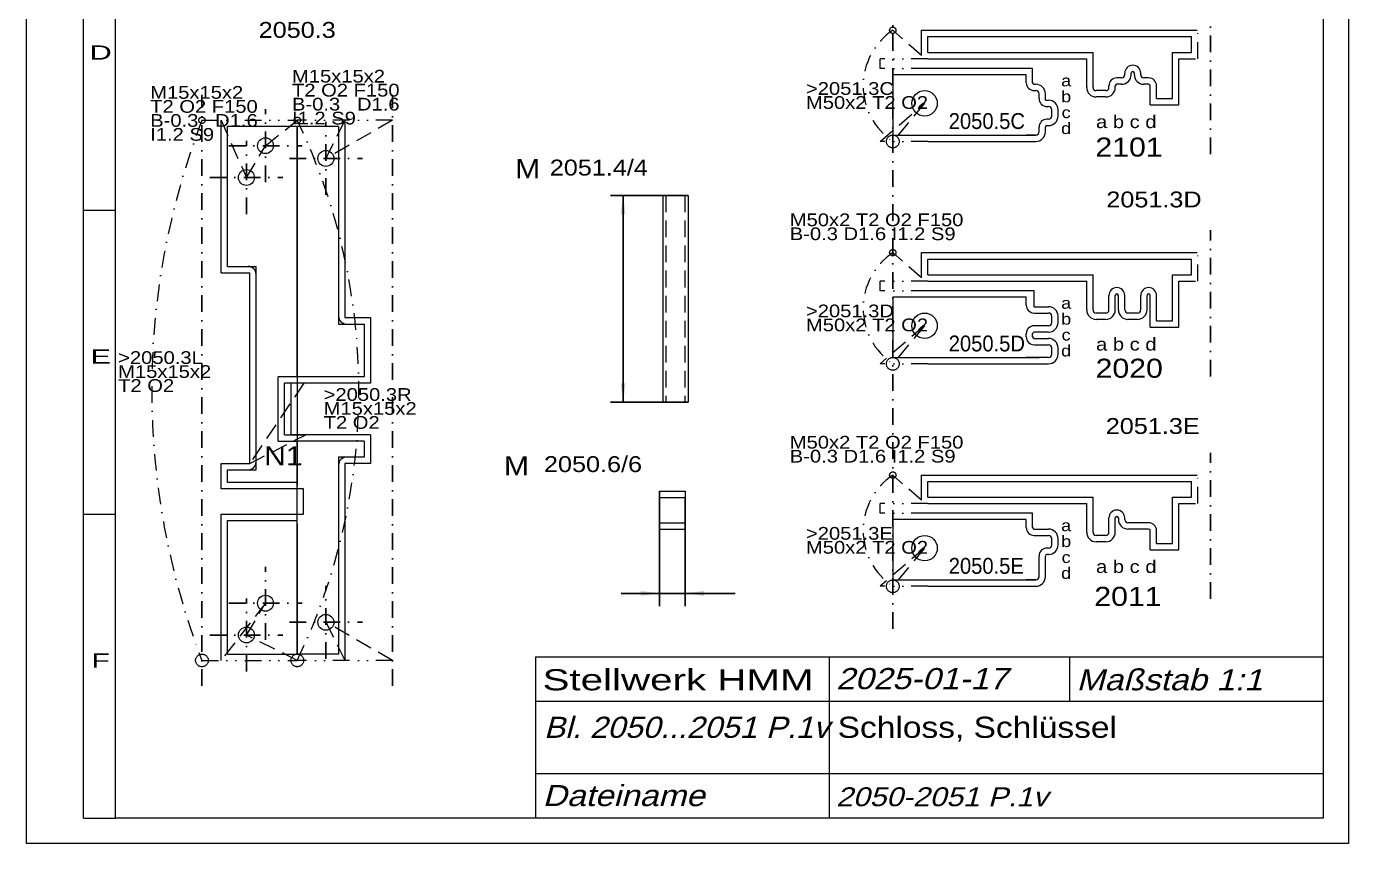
# Model space of a CAD drawing. Extents: x 1 to 209, y 1 to 296.
# Drawn here: x 1 to 209, y 1 to 129.6 of the extents above; entities that cross this region are included whole.
import ezdxf
from ezdxf.enums import TextEntityAlignment as Align

# ---------------------------------------------------------------- set-up
doc = ezdxf.new("R2010")
doc.units = 0
doc.header["$LTSCALE"] = 5.25
for name, pattern in [('DASHDOT', [1, 0.5, -0.25, 0, -0.25]), ('DASHED', [0.75, 0.5, -0.25]), ('DIVIDE', [1.25, 0.5, -0.25, 0, -0.25, 0, -0.25]), ('PHANTOM', [2.5, 1.25, -0.25, 0.25, -0.25, 0.25, -0.25])]:
    doc.linetypes.add(name, pattern=pattern)
for name, color, linetype, lineweight in [('2050_1R', 15, 'CONTINUOUS', 13), ('2050_3 RIEGEL', 230, 'CONTINUOUS', 18), ('2050_3L', 11, 'CONTINUOUS', 13), ('2050_3R', 15, 'CONTINUOUS', 13), ('2050_5_6 BESATZUNG', 8, 'CONTINUOUS', 18), ('2050___ SCHLOSS', 6, 'DASHDOT', 13), ('2051_1-4 SCHLÜSSEL', 190, 'CONTINUOUS', 18), ('2051_3C', 11, 'CONTINUOUS', 13), ('2051_3D', 11, 'CONTINUOUS', 13), ('2051_3E', 11, 'CONTINUOUS', 13), ('2051___ SCHLÜSSEL', 230, 'CONTINUOUS', 13), ('BEMASSUNG', 7, 'CONTINUOUS', 25), ('BESCHRIFTUNG', 7, 'CONTINUOUS', 25), ('BESCHRIFTUNG0', 7, 'CONTINUOUS', 25), ('MASSGRENZEN', 172, 'CONTINUOUS', 25), ('MASSLINIEN', 172, 'CONTINUOUS', 25), ('MASSTEXTE', 212, 'CONTINUOUS', 25), ('MITTELLINIEN', 5, 'DASHDOT', 25), ('STANDARD', 7, 'CONTINUOUS', 0)]:
    doc.layers.add(name, color=color, linetype=linetype, lineweight=lineweight)
doc.styles.add('Arial', font='arial.ttf')

# ---------------------------------------------------------------- blocks, each defined once
blk = doc.blocks.new('X', base_point=(104.55, 209.85))
at = {"layer": 'MITTELLINIEN'}
for p, q in [((104.55, 204.1), (104.55, 215.6)), ((98.8, 209.85), (110.3, 209.85))]:
    blk.add_line(p, q, dxfattribs=at)
blk = doc.blocks.new('D363605504')
at = {"layer": 'MASSGRENZEN'}
for points in [[(94.87, 102.97), (95.26, 100), (94.48, 100)], [(94.87, 70.47), (94.48, 73.45), (95.26, 73.45)]]:
    blk.add_solid(points, dxfattribs=at)
at = {"layer": 'MASSLINIEN', "color": 172}
for p, q in [((105.1, 102.97), (92.87, 102.97)), ((94.87, 102.97), (94.87, 70.47)), ((105.1, 70.47), (92.87, 70.47))]:
    blk.add_line(p, q, dxfattribs=at)
blk = doc.blocks.new('D363605248')
at = {"layer": 'MASSGRENZEN'}
for points in [[(100.61, 40.37), (97.64, 39.98), (97.64, 40.76)], [(104.61, 40.37), (107.59, 40.76), (107.59, 39.98)]]:
    blk.add_solid(points, dxfattribs=at)
at = {"layer": 'MASSLINIEN', "color": 172}
for p, q in [((100.61, 56.47), (100.61, 38.37)), ((104.61, 55.47), (104.61, 38.37)), ((100.61, 40.37), (94.57, 40.37)), ((104.61, 40.37), (100.61, 40.37)), ((104.61, 40.37), (112.5, 40.37))]:
    blk.add_line(p, q, dxfattribs=at)

msp = doc.modelspace()

# ---------------------------------------------------------------- linework, layer by layer
at = {"layer": '2050_3 RIEGEL'}
for p, q in [((32.61, 91.82), (32.61, 113.82)), ((43.61, 113.82), (32.61, 113.82)), ((43.61, 74.44), (43.61, 113.82)), ((50.11, 113.82), (43.61, 113.82)), ((43.61, 30.82), (43.61, 64.32)), ((32.61, 57.82), (32.61, 59.82)), ((32.61, 59.82), (37.13, 59.82)), ((32.61, 30.82), (32.61, 51.82)), ((50.11, 30.82), (43.61, 30.82))]:
    msp.add_line(p, q, dxfattribs=at)
at = {"layer": '2050_3 RIEGEL', "lineweight": 0}
for p, q in [((43.61, 113.82), (43.61, 57.32)), ((50.11, 113.82), (50.11, 82.76)), ((32.61, 91.82), (37.13, 91.82)), ((37.13, 59.82), (37.13, 91.82)), ((50.11, 82.76), (54.11, 82.76)), ((54.11, 82.76), (54.11, 74.44)), ((40.61, 64.32), (40.61, 74.44)), ((54.11, 74.44), (40.61, 74.44)), ((40.61, 64.32), (43.61, 64.32)), ((54.11, 64.32), (43.61, 64.32)), ((54.11, 64.32), (54.11, 61.82)), ((54.11, 61.82), (50.11, 61.82)), ((50.11, 61.82), (50.11, 30.82)), ((43.61, 57.82), (32.61, 57.82)), ((32.61, 51.82), (43.61, 51.82)), ((43.61, 51.32), (43.61, 30.82)), ((32.61, 30.82), (43.61, 30.82))]:
    msp.add_line(p, q, dxfattribs=at)
for centre in [(38.61, 110.82), (48.11, 108.82), (35.61, 105.82), (38.61, 38.82), (48.11, 35.82), (35.61, 33.82)]:
    msp.add_circle(centre, 1.25, dxfattribs=at)
at = {"layer": '2050_3 RIEGEL'}
for centre, start, end in [((35.88, 90.57), 0, 90), ((51.36, 84.01), 180, 270), ((35.88, 61.07), 270, 360), ((51.36, 60.57), 90, 180)]:
    msp.add_arc(centre, 1.25, start, end, dxfattribs=at)
at = {"layer": '2050_3L', "linetype": 'DIVIDE'}
for p, q in [((28.61, 114.82), (43.61, 114.82)), ((28.61, 29.82), (43.61, 29.82))]:
    msp.add_line(p, q, dxfattribs=at)
at = {"layer": '2050_3L'}
for p, q in [((31.61, 90.82), (31.61, 114.82)), ((31.61, 90.82), (36.13, 90.82)), ((36.13, 60.82), (36.13, 90.82)), ((41.61, 65.32), (41.61, 73.44)), ((44.63, 73.44), (41.61, 73.44)), ((41.61, 65.32), (44.93, 65.32)), ((31.61, 60.82), (36.13, 60.82)), ((31.61, 56.82), (31.61, 60.82)), ((44.61, 56.82), (31.61, 56.82)), ((44.61, 52.82), (44.61, 56.82)), ((31.61, 29.82), (31.61, 52.82)), ((31.61, 52.82), (44.61, 52.82))]:
    msp.add_line(p, q, dxfattribs=at)
at = {"layer": '2050_3L', "linetype": 'DASHED'}
for p, q in [((31.61, 114.82), (35.61, 105.82)), ((38.61, 110.82), (43.61, 114.82)), ((35.61, 105.82), (38.61, 110.82)), ((44.63, 73.44), (36.13, 60.82)), ((36.13, 60.82), (44.93, 65.32)), ((38.61, 38.82), (31.61, 29.82)), ((35.61, 33.82), (38.61, 38.82)), ((43.61, 29.82), (35.61, 33.82))]:
    msp.add_line(p, q, dxfattribs=at)
at = {"layer": '2050_3L', "linetype": 'PHANTOM'}
for centre, radius in [((28.61, 114.82), 0.5), ((28.61, 29.82), 1)]:
    msp.add_circle(centre, radius, dxfattribs=at)
at = {"layer": '2050_3L'}
for centre in [(38.61, 110.82), (35.61, 105.82), (38.61, 38.82), (35.61, 33.82)]:
    msp.add_circle(centre, 1.25, dxfattribs=at)
at = {"layer": '2050_3R', "linetype": 'DIVIDE'}
for p, q in [((58.61, 114.82), (43.61, 114.82)), ((58.61, 29.82), (43.61, 29.82))]:
    msp.add_line(p, q, dxfattribs=at)
at = {"layer": '2050_3R', "linetype": 'DASHED'}
for p, q in [((58.61, 114.82), (48.11, 108.82)), ((48.11, 108.82), (51.11, 114.82)), ((58.61, 29.82), (48.11, 35.82)), ((48.11, 35.82), (51.11, 29.82))]:
    msp.add_line(p, q, dxfattribs=at)
at = {"layer": '2050_3R'}
for p, q in [((51.11, 114.82), (51.11, 83.76)), ((51.11, 83.76), (55.11, 83.76)), ((55.11, 83.76), (55.11, 73.44)), ((55.11, 73.44), (42.61, 73.44)), ((42.61, 73.44), (42.61, 65.32)), ((55.11, 65.32), (42.61, 65.32)), ((55.11, 65.32), (55.11, 60.82)), ((51.11, 60.82), (51.11, 29.82)), ((55.11, 60.82), (51.11, 60.82))]:
    msp.add_line(p, q, dxfattribs=at)
at = {"layer": '2050_3R', "linetype": 'PHANTOM'}
for centre, radius in [((43.61, 114.82), 0.5), ((43.61, 29.82), 1)]:
    msp.add_circle(centre, radius, dxfattribs=at)
at = {"layer": '2050_3R'}
for centre in [(48.11, 108.82), (48.11, 35.82)]:
    msp.add_circle(centre, 1.25, dxfattribs=at)
at = {"layer": '2050_5_6 BESATZUNG', "lineweight": 0}
for p, q in [((137.3, 121.99), (137.3, 112.49)), ((158.3, 121.99), (137.3, 121.99)), ((158.3, 120.74), (158.3, 121.99)), ((159.55, 119.49), (159.8, 119.49)), ((160.3, 118.24), (160.3, 118.99)), ((161.55, 116.99), (161.8, 116.99)), ((162.3, 115.49), (162.3, 116.49)), ((161.8, 114.99), (161.55, 114.99)), ((137.3, 112.49), (159.8, 112.49)), ((159.8, 112.49), (158.3, 112.49)), ((160.3, 112.99), (160.3, 113.74)), ((137.3, 86.99), (137.3, 77.49)), ((158.3, 86.99), (137.3, 86.99)), ((158.3, 85.74), (158.3, 86.99)), ((159.55, 84.49), (160.3, 84.49)), ((160.3, 84.49), (161.8, 84.49)), ((162.3, 82.99), (162.3, 83.99)), ((158.3, 80.74), (158.3, 81.24)), ((160.3, 82.49), (159.55, 82.49)), ((161.8, 82.49), (160.3, 82.49)), ((159.55, 79.49), (160.3, 79.49)), ((160.3, 79.49), (161.8, 79.49)), ((137.3, 77.49), (160.3, 77.49)), ((160.3, 77.49), (158.3, 77.49)), ((161.8, 77.49), (160.3, 77.49)), ((162.3, 77.99), (162.3, 78.99)), ((100.61, 56.47), (100.61, 55.47)), ((100.61, 56.47), (104.61, 56.47)), ((104.61, 56.47), (104.61, 55.47)), ((100.61, 55.47), (104.61, 55.47)), ((100.61, 51.47), (100.61, 50.47)), ((100.61, 51.47), (104.61, 51.47)), ((100.61, 50.47), (104.61, 50.47)), ((104.61, 51.47), (104.61, 50.47)), ((137.3, 51.99), (137.3, 42.49)), ((158.3, 51.99), (137.3, 51.99)), ((158.3, 50.74), (158.3, 51.99)), ((159.55, 49.49), (160.3, 49.49)), ((160.3, 49.49), (161.8, 49.49)), ((162.3, 47.99), (162.3, 48.99)), ((160.3, 44.99), (160.3, 46.24)), ((161.8, 47.49), (161.55, 47.49)), ((160.3, 42.99), (160.3, 44.99)), ((137.3, 42.49), (159.8, 42.49)), ((159.8, 42.49), (158.3, 42.49))]:
    msp.add_line(p, q, dxfattribs=at)
at = {"layer": '2050_5_6 BESATZUNG'}
for centre, radius, start, end in [((159.55, 120.74), 1.25, 180, 270), ((159.8, 118.99), 0.5, 360, 450), ((161.55, 118.24), 1.25, 180, 270), ((161.8, 116.49), 0.5, 360, 450), ((161.55, 113.74), 1.25, 90, 180), ((161.8, 115.49), 0.5, 270, 360), ((159.8, 112.99), 0.5, 270, 360), ((159.55, 85.74), 1.25, 180, 270), ((161.8, 83.99), 0.5, 360, 450), ((159.55, 81.24), 1.25, 90, 180), ((161.8, 82.99), 0.5, 270, 360), ((159.55, 80.74), 1.25, 180, 270), ((161.8, 78.99), 0.5, 360, 450), ((161.8, 77.99), 0.5, 270, 360), ((159.55, 50.74), 1.25, 180, 270), ((161.8, 48.99), 0.5, 360, 450), ((161.8, 47.99), 0.5, 270, 360), ((161.55, 46.24), 1.25, 90, 180), ((159.8, 42.99), 0.5, 270, 360)]:
    msp.add_arc(centre, radius, start, end, dxfattribs=at)
at = {"layer": '2050___ SCHLOSS'}
for centre, radius, start, end in [((139.08, 72.32), 118.36, 158.9565, 201.0435), ((-44.78, 72.32), 98.08, 334.3211, 385.6789)]:
    msp.add_arc(centre, radius, start, end, dxfattribs=at)
at = {"layer": '2051_1-4 SCHLÜSSEL'}
for p, q in [((142.8, 125.49), (142.8, 127.99)), ((142.8, 127.99), (184.3, 127.99)), ((184.3, 125.49), (184.3, 127.99)), ((142.8, 125.49), (168.8, 125.49)), ((168.8, 121.49), (168.8, 125.49)), ((181.3, 118.24), (181.3, 125.49)), ((181.3, 125.49), (184.3, 125.49)), ((168.8, 119.99), (168.8, 121.49)), ((173.3, 121.49), (172.55, 121.49)), ((173.8, 121.99), (173.8, 122.24)), ((176.3, 121.99), (176.3, 122.24)), ((177.55, 121.49), (176.8, 121.49)), ((170.8, 119.49), (169.3, 119.49)), ((171.3, 119.99), (171.3, 120.24)), ((178.8, 119.49), (178.8, 120.24)), ((178.8, 118.24), (178.8, 119.49)), ((178.8, 118.24), (181.3, 118.24)), ((142.8, 90.49), (142.8, 92.99)), ((142.8, 92.99), (184.3, 92.99)), ((184.3, 90.49), (184.3, 92.99)), ((142.8, 90.49), (168.8, 90.49)), ((168.8, 86.49), (168.8, 90.49)), ((181.3, 83.24), (181.3, 90.49)), ((181.3, 90.49), (184.3, 90.49)), ((168.8, 84.99), (168.8, 86.49)), ((171.3, 86.49), (171.3, 87.24)), ((171.3, 84.99), (171.3, 86.49)), ((173.8, 86.49), (173.8, 87.24)), ((173.8, 84.99), (173.8, 86.49)), ((176.3, 86.49), (176.3, 87.24)), ((176.3, 84.99), (176.3, 86.49)), ((178.8, 86.49), (178.8, 87.24)), ((178.8, 84.49), (178.8, 86.49)), ((170.8, 84.49), (169.3, 84.49)), ((175.8, 84.49), (174.3, 84.49)), ((178.8, 83.24), (178.8, 84.49)), ((178.8, 83.24), (181.3, 83.24)), ((142.8, 55.49), (142.8, 57.99)), ((142.8, 57.99), (184.3, 57.99)), ((184.3, 55.49), (184.3, 57.99)), ((142.8, 55.49), (168.8, 55.49)), ((168.8, 51.49), (168.8, 55.49)), ((181.3, 48.24), (181.3, 55.49)), ((181.3, 55.49), (184.3, 55.49)), ((171.3, 51.49), (171.3, 52.24)), ((173.8, 51.99), (173.8, 52.24)), ((168.8, 49.99), (168.8, 51.49)), ((171.3, 49.99), (171.3, 51.49)), ((176.3, 51.49), (174.3, 51.49)), ((177.55, 51.49), (176.3, 51.49)), ((178.8, 49.49), (178.8, 50.24)), ((170.8, 49.49), (169.3, 49.49)), ((178.8, 48.24), (178.8, 49.49)), ((178.8, 48.24), (181.3, 48.24))]:
    msp.add_line(p, q, dxfattribs=at)
at = {"layer": '2051_1-4 SCHLÜSSEL', "color": 11}
for p, q in [((101.1, 102.97), (101.1, 70.47)), ((101.1, 102.97), (105.1, 102.97)), ((105.1, 102.97), (105.1, 70.47)), ((101.1, 70.47), (105.1, 70.47))]:
    msp.add_line(p, q, dxfattribs=at)
at = {"layer": '2051_1-4 SCHLÜSSEL', "color": 11, "linetype": 'DASHED'}
for p, q in [((101.6, 102.97), (101.6, 70.47)), ((104.6, 102.97), (104.6, 70.47))]:
    msp.add_line(p, q, dxfattribs=at)
at = {"layer": '2051_1-4 SCHLÜSSEL'}
for centre, radius, start, end in [((175.05, 122.24), 1.25, 90, 180), ((175.05, 122.24), 1.25, 360, 450), ((172.55, 120.24), 1.25, 90, 180), ((173.3, 121.99), 0.5, 270, 360), ((176.8, 121.99), 0.5, 180, 270), ((177.55, 120.24), 1.25, 360, 450), ((169.3, 119.99), 0.5, 180, 270), ((170.8, 119.99), 0.5, 270, 360), ((172.55, 87.24), 1.25, 90, 180), ((172.55, 87.24), 1.25, 360, 450), ((177.55, 87.24), 1.25, 90, 180), ((177.55, 87.24), 1.25, 360, 450), ((169.3, 84.99), 0.5, 180, 270), ((170.8, 84.99), 0.5, 270, 360), ((174.3, 84.99), 0.5, 180, 270), ((175.8, 84.99), 0.5, 270, 360), ((172.55, 52.24), 1.25, 90, 180), ((172.55, 52.24), 1.25, 360, 450), ((169.3, 49.99), 0.5, 180, 270), ((170.8, 49.99), 0.5, 270, 360), ((174.3, 51.99), 0.5, 180, 270), ((177.55, 50.24), 1.25, 360, 450)]:
    msp.add_arc(centre, radius, start, end, dxfattribs=at)
at = {"layer": '2051_3C', "color": 54, "linetype": 'DASHED'}
for p, q in [((141.8, 125.02), (137.3, 128.99)), ((135.3, 111.49), (142.3, 117.49)), ((142.3, 117.49), (137.3, 111.49))]:
    msp.add_line(p, q, dxfattribs=at)
at = {"layer": '2051_3C'}
for p, q in [((141.8, 128.99), (182.55, 128.99)), ((141.8, 125.02), (141.8, 128.99)), ((142.8, 124.49), (167.8, 124.49)), ((159.3, 122.99), (142.8, 122.99)), ((159.3, 120.74), (159.3, 122.99)), ((167.8, 119.99), (167.8, 124.49)), ((182.3, 117.24), (182.3, 124.49)), ((174.8, 121.99), (174.8, 122.24)), ((175.3, 121.99), (175.3, 122.24)), ((159.55, 120.49), (159.8, 120.49)), ((161.3, 117.99), (161.3, 118.99)), ((172.3, 119.99), (172.3, 120.24)), ((173.3, 120.49), (172.55, 120.49)), ((177.55, 120.49), (176.8, 120.49)), ((177.8, 117.24), (177.8, 120.24)), ((161.3, 117.99), (161.8, 117.99)), ((163.3, 115.49), (163.3, 116.49)), ((170.8, 118.49), (169.3, 118.49)), ((177.8, 117.24), (182.3, 117.24)), ((161.3, 112.99), (161.3, 113.74)), ((161.55, 113.99), (161.8, 113.99)), ((142.8, 111.49), (159.8, 111.49))]:
    msp.add_line(p, q, dxfattribs=at)
at = {"layer": '2051_3C', "color": 14, "linetype": 'DIVIDE'}
msp.add_line((182.55, 128.99), (185.3, 128.99), dxfattribs=at)
at = {"layer": '2051_3C', "color": 15, "linetype": 'DIVIDE'}
for p, q in [((185.3, 124.49), (185.3, 128.99)), ((182.3, 124.49), (185.3, 124.49))]:
    msp.add_line(p, q, dxfattribs=at)
at = {"layer": '2051_3C', "color": 34, "linetype": 'DIVIDE'}
for p, q in [((142.8, 124.49), (135.3, 124.49)), ((135.3, 122.99), (135.3, 124.49)), ((142.8, 122.99), (135.3, 122.99)), ((142.8, 111.49), (135.3, 111.49))]:
    msp.add_line(p, q, dxfattribs=at)
at = {"layer": '2051_3C', "color": 54, "linetype": 'PHANTOM'}
msp.add_circle((137.3, 128.99), 0.5, dxfattribs=at)
at = {"layer": '2051_3C', "lineweight": 0}
msp.add_circle((142.3, 117.49), 2, dxfattribs=at)
at = {"layer": '2051_3C', "linetype": 'PHANTOM'}
msp.add_circle((137.3, 111.49), 1, dxfattribs=at)
at = {"layer": '2051_3C'}
for centre, radius, start, end in [((159.55, 120.74), 0.25, 180, 270), ((173.3, 121.99), 1.5, 270, 360), ((175.05, 122.24), 0.25, 90, 180), ((175.05, 122.24), 0.25, 360, 450), ((176.8, 121.99), 1.5, 180, 270), ((159.8, 118.99), 1.5, 360, 450), ((169.3, 119.99), 1.5, 180, 270), ((170.8, 119.99), 1.5, 270, 360), ((172.55, 120.24), 0.25, 90, 180), ((177.55, 120.24), 0.25, 0, 90), ((161.8, 116.49), 1.5, 360, 450), ((161.8, 115.49), 1.5, 270, 360), ((159.8, 112.99), 1.5, 270, 360), ((161.55, 113.74), 0.25, 90, 180)]:
    msp.add_arc(centre, radius, start, end, dxfattribs=at)
at = {"layer": '2051_3D', "color": 54, "linetype": 'DASHED'}
for p, q in [((141.8, 90.02), (137.3, 93.99)), ((142.3, 82.49), (135.3, 76.49)), ((142.3, 82.49), (137.3, 76.49))]:
    msp.add_line(p, q, dxfattribs=at)
at = {"layer": '2051_3D'}
for p, q in [((141.8, 93.99), (182.55, 93.99)), ((141.8, 90.02), (141.8, 93.99)), ((142.8, 89.49), (167.8, 89.49)), ((167.8, 84.99), (167.8, 89.49)), ((182.3, 82.24), (182.3, 89.49)), ((159.55, 87.99), (142.8, 87.99)), ((159.55, 85.49), (159.55, 87.99)), ((159.55, 85.49), (161.8, 85.49)), ((172.3, 84.99), (172.3, 87.24)), ((172.8, 84.99), (172.8, 87.24)), ((177.3, 84.99), (177.3, 87.24)), ((177.8, 82.24), (177.8, 87.24)), ((163.3, 82.99), (163.3, 83.99)), ((170.8, 83.49), (169.3, 83.49)), ((175.8, 83.49), (174.3, 83.49)), ((159.3, 80.74), (159.3, 81.24)), ((161.8, 81.49), (159.55, 81.49)), ((177.8, 82.24), (182.3, 82.24)), ((159.55, 80.49), (161.8, 80.49)), ((163.3, 77.99), (163.3, 78.99)), ((142.8, 76.49), (161.8, 76.49))]:
    msp.add_line(p, q, dxfattribs=at)
at = {"layer": '2051_3D', "color": 14, "linetype": 'DIVIDE'}
msp.add_line((182.55, 93.99), (185.3, 93.99), dxfattribs=at)
at = {"layer": '2051_3D', "color": 15, "linetype": 'DIVIDE'}
for p, q in [((185.3, 89.49), (185.3, 93.99)), ((182.3, 89.49), (185.3, 89.49))]:
    msp.add_line(p, q, dxfattribs=at)
at = {"layer": '2051_3D', "color": 34, "linetype": 'DIVIDE'}
for p, q in [((135.3, 87.99), (135.3, 89.49)), ((142.8, 89.49), (135.3, 89.49)), ((142.8, 87.99), (135.3, 87.99)), ((142.8, 76.49), (135.3, 76.49))]:
    msp.add_line(p, q, dxfattribs=at)
at = {"layer": '2051_3D', "color": 54, "linetype": 'PHANTOM'}
msp.add_circle((137.3, 93.99), 0.5, dxfattribs=at)
at = {"layer": '2051_3D', "lineweight": 0}
msp.add_circle((142.3, 82.49), 2, dxfattribs=at)
at = {"layer": '2051_3D', "linetype": 'PHANTOM'}
msp.add_circle((137.3, 76.49), 1, dxfattribs=at)
at = {"layer": '2051_3D'}
for centre, radius, start, end in [((172.55, 87.24), 0.25, 90, 180), ((172.55, 87.24), 0.25, 0, 90), ((177.55, 87.24), 0.25, 90, 180), ((177.55, 87.24), 0.25, 0, 90), ((161.8, 83.99), 1.5, 360, 450), ((169.3, 84.99), 1.5, 180, 270), ((170.8, 84.99), 1.5, 270, 360), ((174.3, 84.99), 1.5, 180, 270), ((175.8, 84.99), 1.5, 270, 360), ((159.55, 81.24), 0.25, 90, 180), ((161.8, 82.99), 1.5, 270, 360), ((159.55, 80.74), 0.25, 180, 270), ((161.8, 78.99), 1.5, 360, 450), ((161.8, 77.99), 1.5, 270, 360)]:
    msp.add_arc(centre, radius, start, end, dxfattribs=at)
at = {"layer": '2051_3E', "color": 54, "linetype": 'DASHED'}
for p, q in [((141.8, 55.02), (137.3, 58.99)), ((142.3, 47.49), (135.3, 41.49)), ((142.3, 47.49), (137.3, 41.49))]:
    msp.add_line(p, q, dxfattribs=at)
at = {"layer": '2051_3E'}
for p, q in [((141.8, 58.99), (182.55, 58.99)), ((141.8, 55.02), (141.8, 58.99)), ((142.8, 54.49), (167.8, 54.49)), ((167.8, 49.99), (167.8, 54.49)), ((182.3, 47.24), (182.3, 54.49)), ((159.3, 52.99), (142.8, 52.99)), ((159.3, 50.74), (159.3, 52.99)), ((172.3, 49.99), (172.3, 52.24)), ((172.8, 52.24), (172.8, 51.99)), ((159.55, 50.49), (161.8, 50.49)), ((176.3, 50.49), (174.3, 50.49)), ((177.55, 50.49), (176.3, 50.49)), ((177.8, 47.24), (177.8, 50.24)), ((163.3, 47.99), (163.3, 48.99)), ((170.8, 48.49), (169.3, 48.49)), ((161.3, 42.99), (161.3, 46.24)), ((161.8, 46.49), (161.55, 46.49)), ((177.8, 47.24), (182.3, 47.24)), ((142.8, 41.49), (159.8, 41.49))]:
    msp.add_line(p, q, dxfattribs=at)
at = {"layer": '2051_3E', "color": 14, "linetype": 'DIVIDE'}
msp.add_line((182.55, 58.99), (185.3, 58.99), dxfattribs=at)
at = {"layer": '2051_3E', "color": 15, "linetype": 'DIVIDE'}
for p, q in [((185.3, 54.49), (185.3, 58.99)), ((135.3, 52.99), (135.3, 54.49)), ((182.3, 54.49), (185.3, 54.49)), ((142.8, 52.99), (135.3, 52.99))]:
    msp.add_line(p, q, dxfattribs=at)
at = {"layer": '2051_3E', "color": 34, "linetype": 'DIVIDE'}
for p, q in [((142.8, 54.49), (135.3, 54.49)), ((142.8, 41.49), (135.3, 41.49))]:
    msp.add_line(p, q, dxfattribs=at)
at = {"layer": '2051_3E', "color": 54, "linetype": 'PHANTOM'}
msp.add_circle((137.3, 58.99), 0.5, dxfattribs=at)
at = {"layer": '2051_3E', "lineweight": 0}
msp.add_circle((142.3, 47.49), 2, dxfattribs=at)
at = {"layer": '2051_3E', "linetype": 'PHANTOM'}
msp.add_circle((137.3, 41.49), 1, dxfattribs=at)
at = {"layer": '2051_3E'}
for centre, radius, start, end in [((172.55, 52.24), 0.25, 90, 180), ((172.55, 52.24), 0.25, 360, 450), ((159.55, 50.74), 0.25, 180, 270), ((161.8, 48.99), 1.5, 360, 450), ((169.3, 49.99), 1.5, 180, 270), ((170.8, 49.99), 1.5, 270, 360), ((174.3, 51.99), 1.5, 180, 270), ((177.55, 50.24), 0.25, 0, 90), ((161.8, 47.99), 1.5, 270, 360), ((161.55, 46.24), 0.25, 90, 180), ((159.8, 42.99), 1.5, 270, 360)]:
    msp.add_arc(centre, radius, start, end, dxfattribs=at)
at = {"layer": '2051___ SCHLÜSSEL', "linetype": 'DASHDOT'}
for centre in [(143.19, 120.24), (143.19, 85.24), (143.19, 50.24)]:
    msp.add_arc(centre, 10.55, 123.9461, 236.0539, dxfattribs=at)
at = {"layer": 'MITTELLINIEN'}
for p, q in [((137.3, 34.78), (137.3, 208.83)), ((187.3, 109.49), (187.3, 132.51)), ((28.61, 25.82), (28.61, 118.82)), ((58.61, 25.82), (58.61, 118.82)), ((187.3, 74.49), (187.3, 97.51)), ((187.3, 39.49), (187.3, 62.51))]:
    msp.add_line(p, q, dxfattribs=at)
at = {"layer": 'STANDARD'}
for p, q in [((1, 1), (1, 296)), ((209, 296), (209, 1)), ((10, 5), (10, 292)), ((15, 5), (15, 287)), ((205, 287), (205, 5)), ((205, 182.12), (205, 5.12)), ((10, 100.67), (15, 100.67)), ((10, 52.83), (15, 52.83)), ((10, 5), (15, 5)), ((205, 5), (15, 5)), ((209, 1), (1, 1))]:
    msp.add_line(p, q, dxfattribs=at)
at = {"layer": 'STANDARD', "lineweight": 0}
for p, q in [((81.11, 30.4), (205, 30.4)), ((81.11, 30.4), (81.11, 5)), ((127.31, 30.4), (127.31, 5)), ((165.11, 30.4), (165.11, 23.4)), ((81.11, 23.4), (205, 23.4)), ((81.11, 12), (205, 12))]:
    msp.add_line(p, q, dxfattribs=at)

# ---------------------------------------------------------------- block references
at = {"layer": '2050_1R'}
for p in [(38.61, 110.82), (48.11, 108.82), (35.61, 105.82), (38.61, 38.82), (35.61, 33.82), (48.11, 35.82)]:
    msp.add_blockref('X', p, dxfattribs=at)
at = {"layer": 'BEMASSUNG'}
for name in ['D363605504', 'D363605248']:
    msp.add_blockref(name, (0, 0), dxfattribs=at)

# ---------------------------------------------------------------- texts
at = {"layer": '2050_3L', "linetype": 'DASHED', "style": 'Arial', "width": 1.135027}
msp.add_text('N1', height=3, dxfattribs=at).set_placement((38.38, 60.5))
at = {"layer": '2050_3L', "insert": (20.47, 111.57), "char_height": 2, "attachment_point": 7, "line_spacing_factor": 0.66, "style": 'Arial'}
msp.add_mtext('\\W1.135084;M15x15x2 \\PT2 O2 F150\\PB-0.3   D1.6\\PI1.2 S9', dxfattribs=at)
at = {"layer": '2050_3R', "insert": (42.78, 114.13), "char_height": 2, "attachment_point": 7, "line_spacing_factor": 0.66, "style": 'Arial'}
msp.add_mtext('\\W1.135084;M15x15x2 \\PT2 O2 F150\\PB-0.3   D1.6\\PI1.2 S9', dxfattribs=at)
at = {"layer": '2050___ SCHLOSS', "char_height": 2, "attachment_point": 7, "line_spacing_factor": 0.66, "style": 'Arial'}
for s, insert in [('\\W1.135145;>2050.3L\\PM15x15x2\\PT2 O2', (15.43, 72.05)), ('\\W1.135110;>2050.3R\\PM15x15x2\\PT2 O2', (47.76, 66.24))]:
    msp.add_mtext(s, dxfattribs=dict(at, insert=insert))
at = {"layer": '2051_3D', "insert": (121.09, 95.93), "char_height": 2, "attachment_point": 7, "line_spacing_factor": 0.66, "style": 'Arial'}
msp.add_mtext('\\W1.135094;M50x2 T2 O2 F150\\PB-0.3 D1.6 I1.2 S9', dxfattribs=at)
at = {"layer": '2051_3E', "insert": (121.09, 60.93), "char_height": 2, "attachment_point": 7, "line_spacing_factor": 0.66, "style": 'Arial'}
msp.add_mtext('\\W1.135094;M50x2 T2 O2 F150\\PB-0.3 D1.6 I1.2 S9', dxfattribs=at)
at = {"layer": '2051___ SCHLÜSSEL', "char_height": 2, "attachment_point": 7, "line_spacing_factor": 0.66, "style": 'Arial'}
for s, insert in [('\\W1.135111;>2051.3C\\PM50x2 T2 O2', (123.64, 116.59)), ('\\W1.135111;>2051.3D\\PM50x2 T2 O2', (123.64, 81.59)), ('\\W1.135110;>2051.3E\\PM50x2 T2 O2', (123.64, 46.59))]:
    msp.add_mtext(s, dxfattribs=dict(at, insert=insert))
at = {"layer": 'BESCHRIFTUNG', "style": 'Arial'}
for s, width, p in [('2050.3', 1.135138, (43.6, 129.04)), ('2051.4/4', 1.135134, (91.05, 107.38)), ('2051.3D', 1.1351, (178.39, 102.36)), ('2051.3E', 1.135098, (178.19, 66.71))]:
    msp.add_text(s, height=2.5, dxfattribs=dict(at, width=width)).set_placement(p, align=Align.MIDDLE_CENTER)
for s, height, width, p in [('2050.5C', 2.5, 0.908111, (146.1, 113.45)), ('a b c d', 2, 1.135096, (169.27, 113.59)), ('2101', 3, 1.135145, (169.17, 109.11)), ('M', 3, 1.135019, (77.87, 105.71)), ('2050.5D', 2.5, 0.908111, (146.1, 78.45)), ('a b c d', 2, 1.135096, (169.27, 78.59)), ('2020', 3, 1.135145, (169.2, 74.3)), ('M', 3, 1.135019, (76.11, 58.95)), ('2050.6/6', 2.5, 1.135134, (82.42, 59.46)), ('2050.5E', 2.5, 0.908111, (146.1, 43.45)), ('a b c d', 2, 1.135096, (169.27, 43.59)), ('2011', 3, 1.13488, (169, 38.4))]:
    msp.add_text(s, height=height, dxfattribs=dict(at, width=width)).set_placement(p)
at = {"layer": 'BESCHRIFTUNG', "char_height": 1.8, "attachment_point": 2, "line_spacing_factor": 0.833333, "style": 'Arial'}
for insert in [(164.57, 121.96), (164.57, 86.96), (164.57, 51.96)]:
    msp.add_mtext('\\W1.135146;a\\Pb\\Pc\\Pd', dxfattribs=dict(at, insert=insert))
at = {"layer": 'BESCHRIFTUNG0', "style": 'Arial', "width": 1.365378}
msp.add_text('Stellwerk HMM', height=3.325, dxfattribs=at).set_placement((82.2, 28.44), align=Align.TOP_LEFT)
at = {"layer": 'BESCHRIFTUNG0', "style": 'Arial', "oblique": 15}
for s, height, width, p in [('2025-01-17', 3.325, 1.135137, (128.4, 28.62)), ('Maßstab 1:1', 3.325, 1.134935, (166.2, 28.44)), ('Bl. 2050...2051 P.1v', 3.325, 1.072852, (82.42, 20.96)), ('Dateiname', 3.325, 1.135074, (82.2, 10.22)), ('2050-2051 P.1v', 2.975, 1.134905, (128.4, 9.85))]:
    msp.add_text(s, height=height, dxfattribs=dict(at, width=width)).set_placement(p, align=Align.TOP_LEFT)
at = {"layer": 'BESCHRIFTUNG0', "insert": (128.62, 20.96), "char_height": 3.325, "attachment_point": 1, "line_spacing_factor": 0.66, "style": 'Arial'}
msp.add_mtext('\\W1.134991;Schloss, Schlüssel\\P', dxfattribs=at)
at = {"layer": 'STANDARD', "style": 'Arial'}
for s, width, p in [('D', 1.548104, (12.68, 126.6)), ('E', 1.547987, (12.68, 78.76)), ('F', 1.547769, (12.68, 30.93))]:
    msp.add_text(s, height=2.23, dxfattribs=dict(at, width=width)).set_placement(p, align=Align.TOP_CENTER)

doc.saveas('drawing.dxf')
